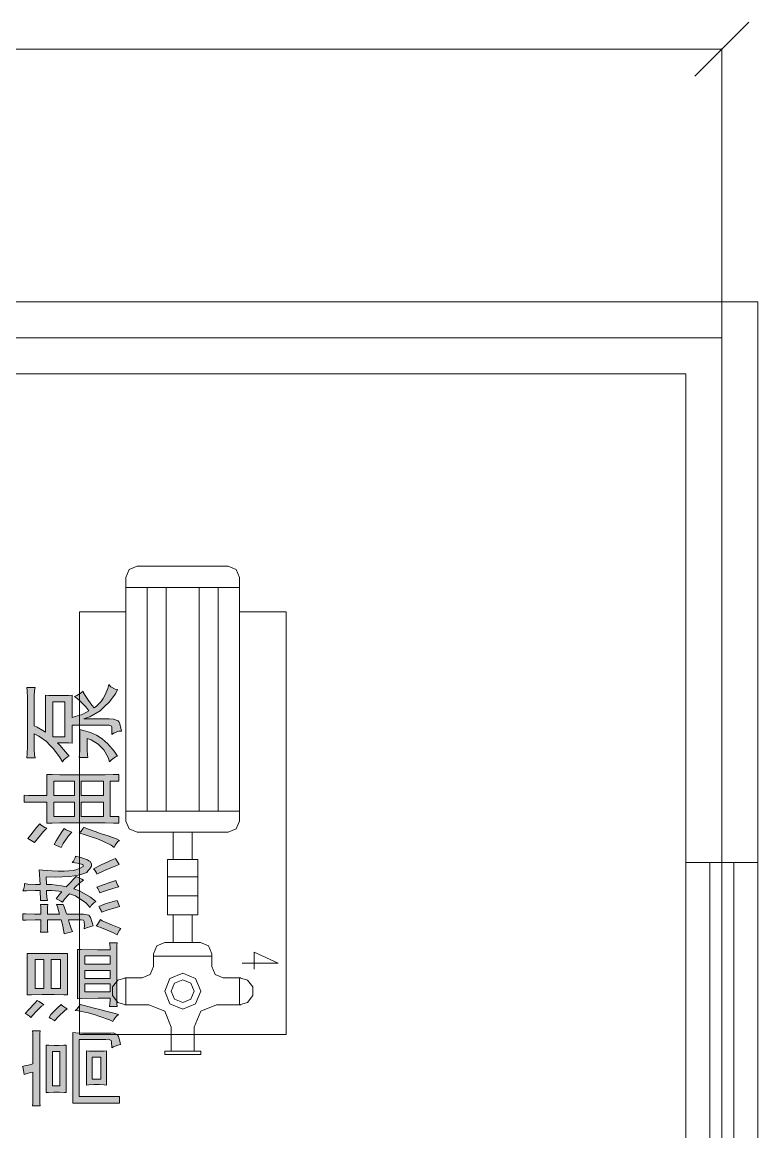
# Model space of a CAD drawing. Header units: millimetres. Extents: x 803 to 707111, y 130 to 2706464.
# Drawn here: x 665569 to 668024, y 2697961 to 2701663 of the extents above; entities that cross this region are included whole.
import ezdxf

# ---------------------------------------------------------------- set-up
doc = ezdxf.new("R2010")
doc.units = ezdxf.units.MM

msp = doc.modelspace()

# ---------------------------------------------------------------- hatches: boundary and pattern name
h = msp.add_hatch(color=0)
h.paths.add_polyline_path([(665586.7, 2699395.8), (665586.7, 2699409.1), (665585.4, 2699432.7), (665583.7, 2699443), (665612, 2699443), (665610.3, 2699432.7), (665609, 2699414.7), (665609, 2699407), (665609, 2699315.1), (665618.9, 2699310.4), (665637.8, 2699299.6), (665646.8, 2699293.6), (665646.8, 2699417.3), (665657.5, 2699416.4), (665678.6, 2699416), (665689.3, 2699416), (665699.6, 2699416), (665722.8, 2699416.4), (665735.7, 2699417.3), (665735.7, 2699343), (665746, 2699346), (665761.4, 2699350.3), (665766.1, 2699352), (665771.3, 2699353.7), (665783.8, 2699360.6), (665791.5, 2699365.3), (665781.6, 2699378.2), (665758, 2699401.8), (665743.8, 2699412.5), (665751.6, 2699416.4), (665765.7, 2699425.4), (665772.2, 2699430.6), (665773.9, 2699425), (665780.7, 2699413), (665785.5, 2699406.5), (665789.8, 2699400.1), (665801.4, 2699384.6), (665808.7, 2699375.6), (665816.8, 2699381.2), (665831.8, 2699396.7), (665838.7, 2699406.5), (665845.1, 2699416.4), (665854.6, 2699439.6), (665857.6, 2699452.9), (665864.5, 2699445.6), (665879.5, 2699437.4), (665887.2, 2699436.2), (665879.9, 2699422), (665858.5, 2699393.7), (665843.4, 2699379.5), (665828.8, 2699365.3), (665794.5, 2699344.7), (665774.7, 2699338.7), (665858.9, 2699338.7), (665873.1, 2699337.8), (665889.4, 2699332.3), (665891.9, 2699327.1), (665894.5, 2699322.4), (665898.4, 2699307.8), (665899.7, 2699297.9), (665891.5, 2699297.1), (665875.2, 2699291.5), (665867.5, 2699286.7), (665868.3, 2699295.3), (665868.3, 2699306.9), (665867.5, 2699310.4), (665866.6, 2699313.8), (665858.9, 2699317.2), (665852, 2699317.2), (665735.7, 2699317.2), (665735.7, 2699257.6), (665724.9, 2699258), (665700.5, 2699258.8), (665686.3, 2699258.8), (665694, 2699250.3), (665713.8, 2699227.9), (665725.8, 2699213.8), (665719.4, 2699211.2), (665708.2, 2699201.3), (665703, 2699194.9), (665693.2, 2699211.2), (665672.1, 2699239.1), (665661, 2699250.7), (665649.8, 2699262.7), (665624, 2699281.2), (665609, 2699288), (665609, 2699243), (665609, 2699235.7), (665610.3, 2699218.5), (665612, 2699208.2), (665583.7, 2699208.2), (665585.4, 2699221.5), (665586.7, 2699248.1), (665586.7, 2699261)])
h.paths.add_polyline_path([(665711.6, 2699395.8), (665670.8, 2699395.8), (665670.8, 2699279), (665711.6, 2699279)])
h = msp.add_hatch(color=0)
h.dxf.hatch_style = 2
h.paths.add_polyline_path([(665760.6, 2699302.6), (665773.9, 2699299.6), (665797.1, 2699292.8), (665806.9, 2699288.5), (665816.8, 2699284.2), (665836.1, 2699271.7), (665845.6, 2699263.1), (665855, 2699255), (665876.1, 2699230.1), (665887.2, 2699213.8), (665879.9, 2699211.2), (665866.6, 2699201.3), (665860.6, 2699194.9), (665855.5, 2699209.9), (665841.3, 2699234.8), (665831.8, 2699244.2), (665822, 2699253.7), (665799.2, 2699268.3), (665785.9, 2699273.4), (665785.9, 2699240.8), (665785.9, 2699233.9), (665786.8, 2699218.5), (665787.6, 2699209.5), (665759.3, 2699209.5), (665760.1, 2699218.9), (665760.6, 2699235.2), (665760.6, 2699242.1)])
h = msp.add_hatch(color=0)
h.paths.add_polyline_path([(665623.2, 2699060.9), (665614.2, 2699060.9), (665590.1, 2699060.5), (665575.5, 2699060.1), (665575.5, 2699083.7), (665590.1, 2699082.8), (665614.2, 2699082.4), (665623.2, 2699082.4), (665651.1, 2699082.4), (665651.1, 2699153.2), (665668.3, 2699152.8), (665694, 2699151.9), (665703, 2699151.9), (665837.9, 2699151.9), (665845.6, 2699151.9), (665872.2, 2699152.8), (665891.5, 2699153.2), (665891.5, 2699130.9), (665861.9, 2699130.9), (665861.9, 2699012.8), (665891.5, 2699012.8), (665891.5, 2698990.1), (665873.1, 2698990.9), (665845.6, 2698991.4), (665836.6, 2698991.4), (665704.8, 2698991.4), (665695.3, 2698991.4), (665668.7, 2698990.9), (665651.1, 2698990.1), (665651.1, 2699060.9)])
h.paths.add_polyline_path([(665839.6, 2699060.9), (665766.1, 2699060.9), (665766.1, 2699012.8), (665839.6, 2699012.8)])
h.paths.add_polyline_path([(665839.6, 2699130.9), (665766.1, 2699130.9), (665766.1, 2699082.4), (665839.6, 2699082.4)])
h.paths.add_polyline_path([(665743.8, 2699130.9), (665673.8, 2699130.9), (665673.8, 2699082.4), (665743.8, 2699082.4)])
h.paths.add_polyline_path([(665743.8, 2699060.9), (665673.8, 2699060.9), (665673.8, 2699012.8), (665743.8, 2699012.8)])
h = msp.add_hatch(color=0)
h.dxf.hatch_style = 2
h.paths.add_polyline_path([(665588, 2698939.8), (665597, 2698951.4), (665616.7, 2698975.5), (665627.5, 2698987.9), (665632.2, 2698983.6), (665644.2, 2698976.3), (665651.1, 2698973.3), (665639.9, 2698962.2), (665619.7, 2698938.6), (665610.3, 2698926.1)])
h = msp.add_hatch(color=0)
h.dxf.hatch_style = 2
h.paths.add_polyline_path([(665675.1, 2698919.7), (665682, 2698931.7), (665698.7, 2698958.3), (665708.6, 2698972.5), (665715.9, 2698967.7), (665728.4, 2698962.2), (665733.9, 2698960.9), (665723.6, 2698948), (665706, 2698922.2), (665698.7, 2698909.4), (665692.7, 2698911.5), (665680.7, 2698916.7)])
h = msp.add_hatch(color=0)
h.dxf.hatch_style = 2
h.paths.add_polyline_path([(665774.7, 2698976.8), (665783.3, 2698972.9), (665812.1, 2698962.2), (665832.3, 2698955.3), (665852.9, 2698948.9), (665883.8, 2698937.7), (665894.1, 2698933), (665888.5, 2698929.1), (665879.5, 2698917.1), (665876.1, 2698909.4), (665865.3, 2698916.7), (665837.4, 2698930.8), (665819.8, 2698937.7), (665802.2, 2698944.1), (665772.2, 2698953.6), (665759.3, 2698956.6), (665764.4, 2698962.2), (665772.2, 2698972.5)])
h = msp.add_hatch(color=0)
h.dxf.hatch_style = 2
h.paths.add_polyline_path([(665795.8, 2698709.3), (665781.2, 2698725.2), (665746.8, 2698747.5), (665727.1, 2698754.4), (665721.9, 2698750.5), (665710.3, 2698736.8), (665703, 2698727.3), (665697.5, 2698730.7), (665687.2, 2698736.3), (665682, 2698738.5), (665687.2, 2698745.3), (665696.2, 2698756.5), (665700.5, 2698761.2), (665691, 2698763.4), (665666.1, 2698765.5), (665649.8, 2698765.5), (665649.8, 2698758.7), (665651.1, 2698742.8), (665652.8, 2698732.9), (665630, 2698732), (665629.6, 2698741.1), (665628.8, 2698757.8), (665628.8, 2698765.5), (665612, 2698765.5), (665583.2, 2698765.1), (665571.2, 2698764.7), (665573.4, 2698768.5), (665576, 2698781), (665576.8, 2698789.1), (665587.1, 2698787.4), (665613.3, 2698785.7), (665628.8, 2698785.7), (665625.8, 2698835.1), (665637.3, 2698833.4), (665668.3, 2698831.2), (665688.4, 2698830.8), (665708.6, 2698830.4), (665739.5, 2698832.9), (665750.7, 2698836.4), (665762.3, 2698839.8), (665772.6, 2698846.2), (665772.2, 2698849.2), (665771.3, 2698852.3), (665752.8, 2698857), (665735.7, 2698858.7), (665739.5, 2698863.8), (665745.1, 2698874.6), (665746.8, 2698880.2), (665764.4, 2698875.9), (665786.3, 2698868.1), (665791.1, 2698865.1), (665795.3, 2698862.1), (665800.1, 2698854.8), (665800.1, 2698851), (665800.1, 2698847.1), (665794.9, 2698837.7), (665789.3, 2698832.1), (665784.2, 2698826.1), (665761.4, 2698817.9), (665743.8, 2698814.9), (665726.2, 2698812.3), (665678.6, 2698810.6), (665648.5, 2698811.5), (665649.8, 2698785.7), (665666.5, 2698785.3), (665699.6, 2698781.4), (665715.9, 2698778), (665727.1, 2698789.6), (665743.8, 2698807.2), (665749.4, 2698812.8), (665755.8, 2698809.3), (665767.9, 2698803.3), (665773.4, 2698800.3), (665760.6, 2698790.9), (665744.7, 2698776.3), (665741.2, 2698771.1), (665760.1, 2698764.7), (665796.6, 2698743.2), (665814.2, 2698728.6), (665807.8, 2698725.2), (665798.8, 2698715.7)])
h = msp.add_hatch(color=0)
h.dxf.hatch_style = 2
h.paths.add_polyline_path([(665892.8, 2698852.3), (665880.8, 2698848), (665843.4, 2698832.5), (665818.1, 2698820.5), (665816.4, 2698825.2), (665810.4, 2698834.2), (665806.9, 2698838.5), (665832.3, 2698851), (665868.8, 2698867.7), (665879.9, 2698872.4)])
h = msp.add_hatch(color=0)
h.dxf.hatch_style = 2
h.paths.add_polyline_path([(665891.5, 2698778), (665874.3, 2698773.7), (665843, 2698763.4), (665828, 2698757.8), (665825.8, 2698763.4), (665821.1, 2698772.8), (665818.1, 2698776.7), (665835.7, 2698783.6), (665867.5, 2698794.7), (665881.6, 2698799.4), (665883.8, 2698793), (665888.5, 2698782.3)])
h = msp.add_hatch(color=0)
h.dxf.hatch_style = 2
h.paths.add_polyline_path([(665776, 2698637.6), (665776.9, 2698649.2), (665776, 2698662.9), (665774.7, 2698664.6), (665773.4, 2698666.3), (665766.1, 2698668.1), (665760.6, 2698668.1), (665722.8, 2698668.1), (665725.8, 2698659), (665732.7, 2698639.3), (665737, 2698628.6), (665730.5, 2698627.3), (665716.3, 2698623.4), (665708.6, 2698620.8), (665708.2, 2698629), (665703, 2698652.6), (665698.7, 2698668.1), (665652.8, 2698668.1), (665652.8, 2698656.5), (665653.2, 2698635.9), (665654.1, 2698626.4), (665630, 2698626.4), (665630.9, 2698635.4), (665631.3, 2698656), (665631.3, 2698668.1), (665612.4, 2698668.1), (665582.4, 2698667.2), (665571.2, 2698666.8), (665571.2, 2698688.2), (665580.2, 2698687.4), (665610.3, 2698687), (665631.3, 2698687), (665631.3, 2698693.8), (665630.9, 2698710.1), (665630, 2698719.6), (665654.1, 2698719.6), (665653.2, 2698710.1), (665652.8, 2698693.8), (665652.8, 2698687), (665693.2, 2698687), (665691, 2698694.7), (665686.3, 2698711), (665683.3, 2698719.6), (665706, 2698719.6), (665708.6, 2698711), (665714.2, 2698694.7), (665717.2, 2698687), (665759.3, 2698687), (665773.9, 2698687), (665791.5, 2698683.1), (665794.5, 2698679.2), (665797.1, 2698675.4), (665802.6, 2698659.5), (665805.6, 2698647.5), (665797.9, 2698646.2), (665783.3, 2698641)])
h = msp.add_hatch(color=0)
h.dxf.hatch_style = 2
h.paths.add_polyline_path([(665894.1, 2698711.9), (665882.1, 2698709.3), (665852, 2698700.3), (665833.6, 2698693.8), (665831.8, 2698699), (665826.7, 2698708.4), (665824.1, 2698712.7), (665845.6, 2698720.9), (665876.5, 2698730.3), (665885.5, 2698732), (665887.7, 2698726.5), (665891.9, 2698716.2)])
h = msp.add_hatch(color=0)
h.dxf.hatch_style = 2
h.paths.add_polyline_path([(665829.7, 2698668.9), (665835.7, 2698665.1), (665870.1, 2698650), (665898.4, 2698638.9), (665894.1, 2698633.7), (665887.7, 2698623), (665885.5, 2698617.4), (665873.9, 2698624.3), (665838.7, 2698639.3), (665815.5, 2698647.5), (665819.8, 2698652.6), (665826.7, 2698663.3)])
h = msp.add_hatch(color=0)
h.paths.add_polyline_path([(665753.7, 2698568.9), (665766.1, 2698568.5), (665820.2, 2698568), (665861.9, 2698568), (665861.9, 2698574), (665861, 2698586.1), (665860.6, 2698591.6), (665885.5, 2698591.6), (665885.1, 2698582.6), (665884.2, 2698564.6), (665884.2, 2698555.6), (665884.2, 2698418.6), (665884.2, 2698408.3), (665885.1, 2698388.6), (665885.5, 2698379.1), (665860.6, 2698379.1), (665861, 2698386.4), (665861.9, 2698400.2), (665861.9, 2698406.2), (665822, 2698406.2), (665767.9, 2698405.7), (665753.7, 2698404.9)])
h.paths.add_polyline_path([(665861.9, 2698547.8), (665777.7, 2698547.8), (665777.7, 2698519.5), (665861.9, 2698519.5)])
h.paths.add_polyline_path([(665861.9, 2698499.3), (665777.7, 2698499.3), (665777.7, 2698472.3), (665861.9, 2698472.3)])
h.paths.add_polyline_path([(665861.9, 2698454.3), (665777.7, 2698454.3), (665777.7, 2698427.6), (665861.9, 2698427.6)])
h = msp.add_hatch(color=0)
h.paths.add_polyline_path([(665720.2, 2698555.6), (665720.2, 2698417.3), (665708.2, 2698417.8), (665676, 2698418.6), (665655.4, 2698418.6), (665635.2, 2698418.6), (665600, 2698417.8), (665585.4, 2698417.3), (665585.4, 2698555.6)])
h.paths.add_polyline_path([(665696.2, 2698535.4), (665665.3, 2698535.4), (665665.3, 2698438.8), (665696.2, 2698438.8)])
h.paths.add_polyline_path([(665641.2, 2698535.4), (665612, 2698535.4), (665612, 2698438.8), (665641.2, 2698438.8)])
h = msp.add_hatch(color=0)
h.dxf.hatch_style = 2
h.paths.add_polyline_path([(665578.1, 2698355.5), (665591, 2698369.2), (665611.2, 2698390.3), (665618.9, 2698398.4), (665625.3, 2698395), (665636.5, 2698388.1), (665641.2, 2698384.7), (665633.5, 2698379.5), (665612, 2698358.5), (665597.8, 2698342.2), (665593.1, 2698346.1), (665583.2, 2698352.9)])
h = msp.add_hatch(color=0)
h.dxf.hatch_style = 2
h.paths.add_polyline_path([(665658.4, 2698342.2), (665664.4, 2698351.6), (665685, 2698373.5), (665698.7, 2698386), (665703, 2698381.3), (665712.9, 2698374), (665718.5, 2698371.4), (665710.8, 2698365.8), (665689.7, 2698345.6), (665676.4, 2698331), (665673.8, 2698333.2), (665664.4, 2698338.8)])
h = msp.add_hatch(color=0)
h.dxf.hatch_style = 2
h.paths.add_polyline_path([(665762.3, 2698386), (665775.6, 2698382.1), (665808.7, 2698373.1), (665828, 2698368.4), (665847.7, 2698363.7), (665878.6, 2698355.5), (665889.8, 2698352.1), (665883.8, 2698346.5), (665874.3, 2698334.9), (665871.8, 2698328.5), (665859.7, 2698334), (665828, 2698345.6), (665808.7, 2698351.6), (665788.9, 2698357.6), (665757.1, 2698364.5), (665745.1, 2698365.8), (665750.7, 2698370.1), (665759.3, 2698380.4)])
h = msp.add_hatch(color=0)
h.dxf.hatch_style = 2
h.paths.add_polyline_path([(665603.4, 2698047.7), (665604.3, 2698055), (665604.7, 2698070.8), (665604.7, 2698079.4), (665604.7, 2698160.1), (665596.6, 2698158.4), (665581.5, 2698154.6), (665575.5, 2698152.4), (665574.7, 2698158.9), (665571.7, 2698172.6), (665569.9, 2698179), (665576.8, 2698180.3), (665594.4, 2698184.2), (665604.7, 2698187.2), (665604.7, 2698264.5), (665604.7, 2698272.6), (665604.3, 2698289), (665603.4, 2698297.1), (665628.8, 2698297.1), (665627.9, 2698289), (665627.5, 2698267.9), (665627.5, 2698255.5), (665627.5, 2698080.3), (665627.5, 2698071.3), (665627.9, 2698055), (665628.8, 2698047.7)])
h = msp.add_hatch(color=0)
h.dxf.hatch_style = 2
h.paths.add_polyline_path([(665863.2, 2698290.2), (665873.9, 2698291.1), (665887.2, 2698284.7), (665889.8, 2698278.2), (665892.8, 2698271.3), (665896.2, 2698258.5), (665897.1, 2698252), (665888.5, 2698249.9), (665873.9, 2698244.3), (665867.5, 2698240.9), (665867.5, 2698246.4), (665867, 2698256.8), (665866.6, 2698261), (665866.2, 2698265.8), (665856.7, 2698269.6), (665847.7, 2698269.2), (665759.3, 2698269.2), (665759.3, 2698078.1), (665894.1, 2698078.1), (665894.1, 2698055.8), (665884.2, 2698056.2), (665844.3, 2698056.7), (665814.2, 2698056.7), (665783.3, 2698056.7), (665745.1, 2698056.2), (665738.2, 2698055.8), (665738.2, 2698291.5), (665748.1, 2698291.1), (665770, 2698290.2), (665781.6, 2698290.2)])
h = msp.add_hatch(color=0)
h.paths.add_polyline_path([(665648.5, 2698249.9), (665657.5, 2698249.5), (665675.1, 2698249), (665683.3, 2698249), (665691, 2698249), (665707.3, 2698249.5), (665715.9, 2698249.9), (665715.9, 2698091.5), (665709.5, 2698092.3), (665693.2, 2698092.7), (665683.3, 2698092.7), (665673.8, 2698092.7), (665656.2, 2698092.3), (665648.5, 2698091.5)])
h.paths.add_polyline_path([(665694.9, 2698228.8), (665669.5, 2698228.8), (665669.5, 2698114.2), (665694.9, 2698114.2)])
h = msp.add_hatch(color=0)
h.paths.add_polyline_path([(665783.3, 2698231), (665791.1, 2698230.1), (665807.8, 2698229.7), (665816.8, 2698229.7), (665825.4, 2698229.7), (665842.1, 2698230.1), (665850.7, 2698231), (665850.7, 2698116.4), (665842.1, 2698117.6), (665825.4, 2698118.5), (665816.8, 2698118.5), (665807.8, 2698118.5), (665791.1, 2698117.6), (665783.3, 2698116.4)])
h.paths.add_polyline_path([(665831, 2698209.5), (665802.6, 2698209.5), (665802.6, 2698136.5), (665831, 2698136.5)])

# ---------------------------------------------------------------- linework, layer by layer
at = {"color": 0, "lineweight": 0}
for points in [[(667814.6, 2701482.8), (667994.4, 2701662.7)], [(657905.3, 2701572.6), (667904.3, 2701572.6)], [(667904.3, 2700345.9), (667904.3, 2701575.2)], [(657785.1, 2700729.3), (667784.5, 2700729.3)], [(658025.1, 2700729.3), (668024.5, 2700729.3)], [(668024.5, 2700729.3), (668024.5, 2698859.6)], [(667904.3, 2700609.6), (657905.3, 2700609.6)], [(665787.6, 2700609.6), (665587.5, 2700609.6)], [(665587.5, 2700609.6), (665787.6, 2700609.6)], [(665809.5, 2700609.6), (665807.4, 2700609.6)], [(665807.4, 2700609.6), (665809.5, 2700609.6)], [(666029.3, 2700609.6), (665829.7, 2700609.6)], [(665829.7, 2700609.6), (666029.3, 2700609.6)], [(666051.7, 2700609.6), (666049.5, 2700609.6)], [(666049.5, 2700609.6), (666051.7, 2700609.6)], [(666271.5, 2700609.6), (666071.4, 2700609.6)], [(666071.4, 2700609.6), (666271.5, 2700609.6)], [(666293.4, 2700609.6), (666291.7, 2700609.6)], [(666291.7, 2700609.6), (666293.4, 2700609.6)], [(666513.6, 2700609.6), (666313.6, 2700609.6)], [(666313.6, 2700609.6), (666513.6, 2700609.6)], [(666535.5, 2700609.6), (666533.4, 2700609.6)], [(666533.4, 2700609.6), (666535.5, 2700609.6)], [(666755.4, 2700609.6), (666555.3, 2700609.6)], [(666555.3, 2700609.6), (666755.4, 2700609.6)], [(666777.3, 2700609.6), (666775.5, 2700609.6)], [(666775.5, 2700609.6), (666777.3, 2700609.6)], [(666997.5, 2700609.6), (666797.4, 2700609.6)], [(666797.4, 2700609.6), (666997.5, 2700609.6)], [(667019.4, 2700609.6), (667017.3, 2700609.6)], [(667017.3, 2700609.6), (667019.4, 2700609.6)], [(667239.2, 2700609.6), (667039.6, 2700609.6)], [(667039.6, 2700609.6), (667239.2, 2700609.6)], [(667261.6, 2700609.6), (667259.4, 2700609.6)], [(667259.4, 2700609.6), (667261.6, 2700609.6)], [(667481.4, 2700609.6), (667281.3, 2700609.6)], [(667281.3, 2700609.6), (667481.4, 2700609.6)], [(667503.3, 2700609.6), (667501.6, 2700609.6)], [(667501.6, 2700609.6), (667503.3, 2700609.6)], [(667723.5, 2700609.6), (667523.5, 2700609.6)], [(667523.5, 2700609.6), (667723.5, 2700609.6)], [(667745.4, 2700609.6), (667743.3, 2700609.6)], [(667743.3, 2700609.6), (667745.4, 2700609.6)], [(667904.3, 2700609.6), (667765.2, 2700609.6)], [(667765.2, 2700609.6), (667904.3, 2700609.6)], [(667904.3, 2685610.8), (667904.3, 2700609.6)], [(667904.3, 2700390.6), (667904.3, 2700609.6)], [(658025.1, 2700489.3), (667784.5, 2700489.3)], [(658025.1, 2700489.3), (667784.5, 2700489.3)], [(667784.5, 2700489.3), (667784.5, 2698859.6)], [(667904.3, 2700368.7), (667904.3, 2700370.4)], [(667904.3, 2700148.4), (667904.3, 2700348.5)], [(667904.3, 2700126.5), (667904.3, 2700128.7)], [(667904.3, 2699906.7), (667904.3, 2700106.8)], [(667904.3, 2699884.4), (667904.3, 2699886.5)], [(665952.9, 2699847.9), (665926.3, 2699837.2), (665915.1, 2699810.5)], [(666256.5, 2699847.9), (665952.9, 2699847.9)], [(666293.8, 2699810.5), (666282.7, 2699837.2), (666256.5, 2699847.9)], [(667904.3, 2699664.6), (667904.3, 2699864.6)], [(665915.1, 2698997.4), (665915.1, 2699810.5)], [(666293.8, 2698997.4), (666293.8, 2699810.5)], [(666293.8, 2699777.1), (665915.1, 2699777.1)], [(665986.4, 2699030.9), (665986.4, 2699777.1)], [(666049.5, 2699030.9), (666049.5, 2699777.1)], [(666159.4, 2699030.9), (666159.4, 2699777.1)], [(666222.5, 2699030.9), (666222.5, 2699777.1)], [(665759.7, 2698285.1), (665759.7, 2699695.1)], [(665759.7, 2699695.1), (665915.1, 2699695.1)], [(666449.7, 2699695.1), (666293.8, 2699695.1)], [(666449.7, 2698285.1), (666449.7, 2699695.1)], [(667904.3, 2699642.7), (667904.3, 2699644.8)], [(667904.3, 2699422.9), (667904.3, 2699622.5)], [(667904.3, 2699400.5), (667904.3, 2699402.7)], [(667904.3, 2699180.7), (667904.3, 2699380.8)], [(667904.3, 2699158.8), (667904.3, 2699160.5)], [(667904.3, 2698938.6), (667904.3, 2699138.6)], [(666293.8, 2699030.9), (665915.1, 2699030.9)], [(665915.1, 2698997.4), (665926.3, 2698971.2), (665952.9, 2698960)], [(666256.5, 2698960), (666282.7, 2698971.2), (666293.8, 2698997.4)], [(666256.5, 2698960), (665952.9, 2698960)], [(666073.1, 2698869), (666073.1, 2698960)], [(666135.8, 2698869), (666135.8, 2698960)], [(667904.3, 2698916.7), (667904.3, 2698918.8)], [(667904.3, 2698696.8), (667904.3, 2698896.5)], [(666155.6, 2698869), (666053.4, 2698869)], [(666053.4, 2698684.4), (666053.4, 2698869)], [(666155.6, 2698684.4), (666155.6, 2698869)], [(667784.5, 2698859.6), (668024.5, 2698859.6)], [(667784.5, 2697359.9), (667784.5, 2698859.6)], [(667784.5, 2698759.5), (667784.5, 2698859.6)], [(667864.4, 2698859.6), (667864.4, 2697359.9)], [(667944.2, 2698859.6), (667944.2, 2697359.9)], [(668024.5, 2697359.9), (668024.5, 2698859.6)], [(668024.5, 2698759.5), (668024.5, 2698859.6)], [(666155.6, 2698811.5), (666053.4, 2698811.5)], [(666155.6, 2698747.5), (666053.4, 2698747.5)], [(666155.6, 2698684.4), (666053.4, 2698684.4)], [(666073.1, 2698592.1), (666073.1, 2698684.4)], [(666135.8, 2698592.1), (666135.8, 2698684.4)], [(667904.3, 2698674.5), (667904.3, 2698676.7)], [(667904.3, 2698454.7), (667904.3, 2698654.8)], [(666044.8, 2698592.1), (666018.2, 2698580.9), (666007.4, 2698554.7)], [(666164.2, 2698592.1), (666044.8, 2698592.1)], [(666201.9, 2698554.7), (666190.8, 2698580.9), (666164.2, 2698592.1)], [(666007.4, 2698512.2), (666007.4, 2698554.7)], [(666201.9, 2698512.2), (666201.9, 2698554.7)], [(666302.8, 2698523.4), (666423, 2698523.4), (666342.8, 2698560.3), (666342.8, 2698503.2)], [(666201.9, 2698547), (666007.4, 2698547)], [(665969.7, 2698474.9), (665996.3, 2698485.6), (666007.4, 2698512.2)], [(666201.9, 2698512.2), (666212.7, 2698485.6), (666239.3, 2698474.9)], [(665915.1, 2698474.9), (665887.7, 2698467.1), (665870.1, 2698443.9), (665870.1, 2698415.2), (665887.7, 2698392.4), (665915.1, 2698384.7)], [(665910.8, 2698474.9), (665969.7, 2698474.9)], [(665915.1, 2698384.7), (665915.1, 2698474.9)], [(666239.3, 2698474.9), (666298.5, 2698474.9)], [(666293.8, 2698384.7), (666293.8, 2698474.9)], [(666293.8, 2698384.7), (666321.3, 2698392.4), (666338.9, 2698415.2), (666338.9, 2698443.9), (666321.3, 2698467.1), (666293.8, 2698474.9)], [(667904.3, 2698432.8), (667904.3, 2698434.9)], [(667904.3, 2698213), (667904.3, 2698412.6)], [(665910.8, 2698384.7), (665991.6, 2698384.7)], [(666066.3, 2698309.6), (666044.4, 2698362.8), (665991.6, 2698384.7)], [(666217.4, 2698384.7), (666164.6, 2698362.8), (666142.7, 2698309.6)], [(666217.4, 2698384.7), (666298.5, 2698384.7)], [(666066.3, 2698309.6), (666066.3, 2698229.7)], [(666142.7, 2698309.6), (666142.7, 2698229.7)], [(665759.7, 2698285.1), (666449.7, 2698285.1)], [(666044.4, 2698229.7), (666044.4, 2698218.1)], [(666044.4, 2698229.7), (666164.6, 2698229.7)], [(666044.4, 2698218.1), (666164.6, 2698218.1)], [(666164.6, 2698229.7), (666164.6, 2698218.1)], [(667904.3, 2698190.6), (667904.3, 2698192.8)], [(667904.3, 2697970.8), (667904.3, 2698170.9)]]:
    msp.add_lwpolyline(points, dxfattribs=at)
for points in [[(665586.7, 2699395.8), (665586.7, 2699409.1), (665585.4, 2699432.7), (665583.7, 2699443), (665612, 2699443), (665610.3, 2699432.7), (665609, 2699414.7), (665609, 2699407), (665609, 2699315.1), (665618.9, 2699310.4), (665637.8, 2699299.6), (665646.8, 2699293.6), (665646.8, 2699417.3), (665657.5, 2699416.4), (665678.6, 2699416), (665689.3, 2699416), (665699.6, 2699416), (665722.8, 2699416.4), (665735.7, 2699417.3), (665735.7, 2699343), (665746, 2699346), (665761.4, 2699350.3), (665766.1, 2699352), (665771.3, 2699353.7), (665783.8, 2699360.6), (665791.5, 2699365.3), (665781.6, 2699378.2), (665758, 2699401.8), (665743.8, 2699412.5), (665751.6, 2699416.4), (665765.7, 2699425.4), (665772.2, 2699430.6), (665773.9, 2699425), (665780.7, 2699413), (665785.5, 2699406.5), (665789.8, 2699400.1), (665801.4, 2699384.6), (665808.7, 2699375.6), (665816.8, 2699381.2), (665831.8, 2699396.7), (665838.7, 2699406.5), (665845.1, 2699416.4), (665854.6, 2699439.6), (665857.6, 2699452.9), (665864.5, 2699445.6), (665879.5, 2699437.4), (665887.2, 2699436.2), (665879.9, 2699422), (665858.5, 2699393.7), (665843.4, 2699379.5), (665828.8, 2699365.3), (665794.5, 2699344.7), (665774.7, 2699338.7), (665858.9, 2699338.7), (665873.1, 2699337.8), (665889.4, 2699332.3), (665891.9, 2699327.1), (665894.5, 2699322.4), (665898.4, 2699307.8), (665899.7, 2699297.9), (665891.5, 2699297.1), (665875.2, 2699291.5), (665867.5, 2699286.7), (665868.3, 2699295.3), (665868.3, 2699306.9), (665867.5, 2699310.4), (665866.6, 2699313.8), (665858.9, 2699317.2), (665852, 2699317.2), (665735.7, 2699317.2), (665735.7, 2699257.6), (665724.9, 2699258), (665700.5, 2699258.8), (665686.3, 2699258.8), (665694, 2699250.3), (665713.8, 2699227.9), (665725.8, 2699213.8), (665719.4, 2699211.2), (665708.2, 2699201.3), (665703, 2699194.9), (665693.2, 2699211.2), (665672.1, 2699239.1), (665661, 2699250.7), (665649.8, 2699262.7), (665624, 2699281.2), (665609, 2699288), (665609, 2699243), (665609, 2699235.7), (665610.3, 2699218.5), (665612, 2699208.2), (665583.7, 2699208.2), (665585.4, 2699221.5), (665586.7, 2699248.1), (665586.7, 2699261)], [(665711.6, 2699395.8), (665670.8, 2699395.8), (665670.8, 2699279), (665711.6, 2699279)], [(665760.6, 2699302.6), (665773.9, 2699299.6), (665797.1, 2699292.8), (665806.9, 2699288.5), (665816.8, 2699284.2), (665836.1, 2699271.7), (665845.6, 2699263.1), (665855, 2699255), (665876.1, 2699230.1), (665887.2, 2699213.8), (665879.9, 2699211.2), (665866.6, 2699201.3), (665860.6, 2699194.9), (665855.5, 2699209.9), (665841.3, 2699234.8), (665831.8, 2699244.2), (665822, 2699253.7), (665799.2, 2699268.3), (665785.9, 2699273.4), (665785.9, 2699240.8), (665785.9, 2699233.9), (665786.8, 2699218.5), (665787.6, 2699209.5), (665759.3, 2699209.5), (665760.1, 2699218.9), (665760.6, 2699235.2), (665760.6, 2699242.1)], [(665623.2, 2699060.9), (665614.2, 2699060.9), (665590.1, 2699060.5), (665575.5, 2699060.1), (665575.5, 2699083.7), (665590.1, 2699082.8), (665614.2, 2699082.4), (665623.2, 2699082.4), (665651.1, 2699082.4), (665651.1, 2699153.2), (665668.3, 2699152.8), (665694, 2699151.9), (665703, 2699151.9), (665837.9, 2699151.9), (665845.6, 2699151.9), (665872.2, 2699152.8), (665891.5, 2699153.2), (665891.5, 2699130.9), (665861.9, 2699130.9), (665861.9, 2699012.8), (665891.5, 2699012.8), (665891.5, 2698990.1), (665873.1, 2698990.9), (665845.6, 2698991.4), (665836.6, 2698991.4), (665704.8, 2698991.4), (665695.3, 2698991.4), (665668.7, 2698990.9), (665651.1, 2698990.1), (665651.1, 2699060.9)], [(665743.8, 2699130.9), (665673.8, 2699130.9), (665673.8, 2699082.4), (665743.8, 2699082.4)], [(665839.6, 2699130.9), (665766.1, 2699130.9), (665766.1, 2699082.4), (665839.6, 2699082.4)], [(665743.8, 2699060.9), (665673.8, 2699060.9), (665673.8, 2699012.8), (665743.8, 2699012.8)], [(665839.6, 2699060.9), (665766.1, 2699060.9), (665766.1, 2699012.8), (665839.6, 2699012.8)], [(665588, 2698939.8), (665597, 2698951.4), (665616.7, 2698975.5), (665627.5, 2698987.9), (665632.2, 2698983.6), (665644.2, 2698976.3), (665651.1, 2698973.3), (665639.9, 2698962.2), (665619.7, 2698938.6), (665610.3, 2698926.1)], [(665675.1, 2698919.7), (665682, 2698931.7), (665698.7, 2698958.3), (665708.6, 2698972.5), (665715.9, 2698967.7), (665728.4, 2698962.2), (665733.9, 2698960.9), (665723.6, 2698948), (665706, 2698922.2), (665698.7, 2698909.4), (665692.7, 2698911.5), (665680.7, 2698916.7)], [(665774.7, 2698976.8), (665783.3, 2698972.9), (665812.1, 2698962.2), (665832.3, 2698955.3), (665852.9, 2698948.9), (665883.8, 2698937.7), (665894.1, 2698933), (665888.5, 2698929.1), (665879.5, 2698917.1), (665876.1, 2698909.4), (665865.3, 2698916.7), (665837.4, 2698930.8), (665819.8, 2698937.7), (665802.2, 2698944.1), (665772.2, 2698953.6), (665759.3, 2698956.6), (665764.4, 2698962.2), (665772.2, 2698972.5)], [(665795.8, 2698709.3), (665781.2, 2698725.2), (665746.8, 2698747.5), (665727.1, 2698754.4), (665721.9, 2698750.5), (665710.3, 2698736.8), (665703, 2698727.3), (665697.5, 2698730.7), (665687.2, 2698736.3), (665682, 2698738.5), (665687.2, 2698745.3), (665696.2, 2698756.5), (665700.5, 2698761.2), (665691, 2698763.4), (665666.1, 2698765.5), (665649.8, 2698765.5), (665649.8, 2698758.7), (665651.1, 2698742.8), (665652.8, 2698732.9), (665630, 2698732), (665629.6, 2698741.1), (665628.8, 2698757.8), (665628.8, 2698765.5), (665612, 2698765.5), (665583.2, 2698765.1), (665571.2, 2698764.7), (665573.4, 2698768.5), (665576, 2698781), (665576.8, 2698789.1), (665587.1, 2698787.4), (665613.3, 2698785.7), (665628.8, 2698785.7), (665625.8, 2698835.1), (665637.3, 2698833.4), (665668.3, 2698831.2), (665688.4, 2698830.8), (665708.6, 2698830.4), (665739.5, 2698832.9), (665750.7, 2698836.4), (665762.3, 2698839.8), (665772.6, 2698846.2), (665772.2, 2698849.2), (665771.3, 2698852.3), (665752.8, 2698857), (665735.7, 2698858.7), (665739.5, 2698863.8), (665745.1, 2698874.6), (665746.8, 2698880.2), (665764.4, 2698875.9), (665786.3, 2698868.1), (665791.1, 2698865.1), (665795.3, 2698862.1), (665800.1, 2698854.8), (665800.1, 2698851), (665800.1, 2698847.1), (665794.9, 2698837.7), (665789.3, 2698832.1), (665784.2, 2698826.1), (665761.4, 2698817.9), (665743.8, 2698814.9), (665726.2, 2698812.3), (665678.6, 2698810.6), (665648.5, 2698811.5), (665649.8, 2698785.7), (665666.5, 2698785.3), (665699.6, 2698781.4), (665715.9, 2698778), (665727.1, 2698789.6), (665743.8, 2698807.2), (665749.4, 2698812.8), (665755.8, 2698809.3), (665767.9, 2698803.3), (665773.4, 2698800.3), (665760.6, 2698790.9), (665744.7, 2698776.3), (665741.2, 2698771.1), (665760.1, 2698764.7), (665796.6, 2698743.2), (665814.2, 2698728.6), (665807.8, 2698725.2), (665798.8, 2698715.7)], [(665892.8, 2698852.3), (665880.8, 2698848), (665843.4, 2698832.5), (665818.1, 2698820.5), (665816.4, 2698825.2), (665810.4, 2698834.2), (665806.9, 2698838.5), (665832.3, 2698851), (665868.8, 2698867.7), (665879.9, 2698872.4)], [(665891.5, 2698778), (665874.3, 2698773.7), (665843, 2698763.4), (665828, 2698757.8), (665825.8, 2698763.4), (665821.1, 2698772.8), (665818.1, 2698776.7), (665835.7, 2698783.6), (665867.5, 2698794.7), (665881.6, 2698799.4), (665883.8, 2698793), (665888.5, 2698782.3)], [(665776, 2698637.6), (665776.9, 2698649.2), (665776, 2698662.9), (665774.7, 2698664.6), (665773.4, 2698666.3), (665766.1, 2698668.1), (665760.6, 2698668.1), (665722.8, 2698668.1), (665725.8, 2698659), (665732.7, 2698639.3), (665737, 2698628.6), (665730.5, 2698627.3), (665716.3, 2698623.4), (665708.6, 2698620.8), (665708.2, 2698629), (665703, 2698652.6), (665698.7, 2698668.1), (665652.8, 2698668.1), (665652.8, 2698656.5), (665653.2, 2698635.9), (665654.1, 2698626.4), (665630, 2698626.4), (665630.9, 2698635.4), (665631.3, 2698656), (665631.3, 2698668.1), (665612.4, 2698668.1), (665582.4, 2698667.2), (665571.2, 2698666.8), (665571.2, 2698688.2), (665580.2, 2698687.4), (665610.3, 2698687), (665631.3, 2698687), (665631.3, 2698693.8), (665630.9, 2698710.1), (665630, 2698719.6), (665654.1, 2698719.6), (665653.2, 2698710.1), (665652.8, 2698693.8), (665652.8, 2698687), (665693.2, 2698687), (665691, 2698694.7), (665686.3, 2698711), (665683.3, 2698719.6), (665706, 2698719.6), (665708.6, 2698711), (665714.2, 2698694.7), (665717.2, 2698687), (665759.3, 2698687), (665773.9, 2698687), (665791.5, 2698683.1), (665794.5, 2698679.2), (665797.1, 2698675.4), (665802.6, 2698659.5), (665805.6, 2698647.5), (665797.9, 2698646.2), (665783.3, 2698641)], [(665894.1, 2698711.9), (665882.1, 2698709.3), (665852, 2698700.3), (665833.6, 2698693.8), (665831.8, 2698699), (665826.7, 2698708.4), (665824.1, 2698712.7), (665845.6, 2698720.9), (665876.5, 2698730.3), (665885.5, 2698732), (665887.7, 2698726.5), (665891.9, 2698716.2)], [(665829.7, 2698668.9), (665835.7, 2698665.1), (665870.1, 2698650), (665898.4, 2698638.9), (665894.1, 2698633.7), (665887.7, 2698623), (665885.5, 2698617.4), (665873.9, 2698624.3), (665838.7, 2698639.3), (665815.5, 2698647.5), (665819.8, 2698652.6), (665826.7, 2698663.3)], [(665753.7, 2698568.9), (665766.1, 2698568.5), (665820.2, 2698568), (665861.9, 2698568), (665861.9, 2698574), (665861, 2698586.1), (665860.6, 2698591.6), (665885.5, 2698591.6), (665885.1, 2698582.6), (665884.2, 2698564.6), (665884.2, 2698555.6), (665884.2, 2698418.6), (665884.2, 2698408.3), (665885.1, 2698388.6), (665885.5, 2698379.1), (665860.6, 2698379.1), (665861, 2698386.4), (665861.9, 2698400.2), (665861.9, 2698406.2), (665822, 2698406.2), (665767.9, 2698405.7), (665753.7, 2698404.9)], [(665720.2, 2698555.6), (665720.2, 2698417.3), (665708.2, 2698417.8), (665676, 2698418.6), (665655.4, 2698418.6), (665635.2, 2698418.6), (665600, 2698417.8), (665585.4, 2698417.3), (665585.4, 2698555.6)], [(665641.2, 2698535.4), (665612, 2698535.4), (665612, 2698438.8), (665641.2, 2698438.8)], [(665696.2, 2698535.4), (665665.3, 2698535.4), (665665.3, 2698438.8), (665696.2, 2698438.8)], [(665861.9, 2698547.8), (665777.7, 2698547.8), (665777.7, 2698519.5), (665861.9, 2698519.5)], [(665861.9, 2698499.3), (665777.7, 2698499.3), (665777.7, 2698472.3), (665861.9, 2698472.3)], [(666044.4, 2698429.8), (666062, 2698472.3), (666104.5, 2698489.9), (666147, 2698472.3), (666164.6, 2698429.8), (666147, 2698387.3), (666104.5, 2698369.7), (666062, 2698387.3)], [(665861.9, 2698454.3), (665777.7, 2698454.3), (665777.7, 2698427.6), (665861.9, 2698427.6)], [(666066.3, 2698429.8), (666077.4, 2698456.8), (666104.5, 2698468), (666131.5, 2698456.8), (666142.7, 2698429.8), (666131.5, 2698402.7), (666104.5, 2698391.6), (666077.4, 2698402.7)], [(665578.1, 2698355.5), (665591, 2698369.2), (665611.2, 2698390.3), (665618.9, 2698398.4), (665625.3, 2698395), (665636.5, 2698388.1), (665641.2, 2698384.7), (665633.5, 2698379.5), (665612, 2698358.5), (665597.8, 2698342.2), (665593.1, 2698346.1), (665583.2, 2698352.9)], [(665658.4, 2698342.2), (665664.4, 2698351.6), (665685, 2698373.5), (665698.7, 2698386), (665703, 2698381.3), (665712.9, 2698374), (665718.5, 2698371.4), (665710.8, 2698365.8), (665689.7, 2698345.6), (665676.4, 2698331), (665673.8, 2698333.2), (665664.4, 2698338.8)], [(665762.3, 2698386), (665775.6, 2698382.1), (665808.7, 2698373.1), (665828, 2698368.4), (665847.7, 2698363.7), (665878.6, 2698355.5), (665889.8, 2698352.1), (665883.8, 2698346.5), (665874.3, 2698334.9), (665871.8, 2698328.5), (665859.7, 2698334), (665828, 2698345.6), (665808.7, 2698351.6), (665788.9, 2698357.6), (665757.1, 2698364.5), (665745.1, 2698365.8), (665750.7, 2698370.1), (665759.3, 2698380.4)], [(665603.4, 2698047.7), (665604.3, 2698055), (665604.7, 2698070.8), (665604.7, 2698079.4), (665604.7, 2698160.1), (665596.6, 2698158.4), (665581.5, 2698154.6), (665575.5, 2698152.4), (665574.7, 2698158.9), (665571.7, 2698172.6), (665569.9, 2698179), (665576.8, 2698180.3), (665594.4, 2698184.2), (665604.7, 2698187.2), (665604.7, 2698264.5), (665604.7, 2698272.6), (665604.3, 2698289), (665603.4, 2698297.1), (665628.8, 2698297.1), (665627.9, 2698289), (665627.5, 2698267.9), (665627.5, 2698255.5), (665627.5, 2698080.3), (665627.5, 2698071.3), (665627.9, 2698055), (665628.8, 2698047.7)], [(665863.2, 2698290.2), (665873.9, 2698291.1), (665887.2, 2698284.7), (665889.8, 2698278.2), (665892.8, 2698271.3), (665896.2, 2698258.5), (665897.1, 2698252), (665888.5, 2698249.9), (665873.9, 2698244.3), (665867.5, 2698240.9), (665867.5, 2698246.4), (665867, 2698256.8), (665866.6, 2698261), (665866.2, 2698265.8), (665856.7, 2698269.6), (665847.7, 2698269.2), (665759.3, 2698269.2), (665759.3, 2698078.1), (665894.1, 2698078.1), (665894.1, 2698055.8), (665884.2, 2698056.2), (665844.3, 2698056.7), (665814.2, 2698056.7), (665783.3, 2698056.7), (665745.1, 2698056.2), (665738.2, 2698055.8), (665738.2, 2698291.5), (665748.1, 2698291.1), (665770, 2698290.2), (665781.6, 2698290.2)], [(665648.5, 2698249.9), (665657.5, 2698249.5), (665675.1, 2698249), (665683.3, 2698249), (665691, 2698249), (665707.3, 2698249.5), (665715.9, 2698249.9), (665715.9, 2698091.5), (665709.5, 2698092.3), (665693.2, 2698092.7), (665683.3, 2698092.7), (665673.8, 2698092.7), (665656.2, 2698092.3), (665648.5, 2698091.5)], [(665694.9, 2698228.8), (665669.5, 2698228.8), (665669.5, 2698114.2), (665694.9, 2698114.2)], [(665783.3, 2698231), (665791.1, 2698230.1), (665807.8, 2698229.7), (665816.8, 2698229.7), (665825.4, 2698229.7), (665842.1, 2698230.1), (665850.7, 2698231), (665850.7, 2698116.4), (665842.1, 2698117.6), (665825.4, 2698118.5), (665816.8, 2698118.5), (665807.8, 2698118.5), (665791.1, 2698117.6), (665783.3, 2698116.4)], [(665831, 2698209.5), (665802.6, 2698209.5), (665802.6, 2698136.5), (665831, 2698136.5)]]:
    msp.add_lwpolyline(points, close=True, dxfattribs=at)

doc.saveas('drawing.dxf')
